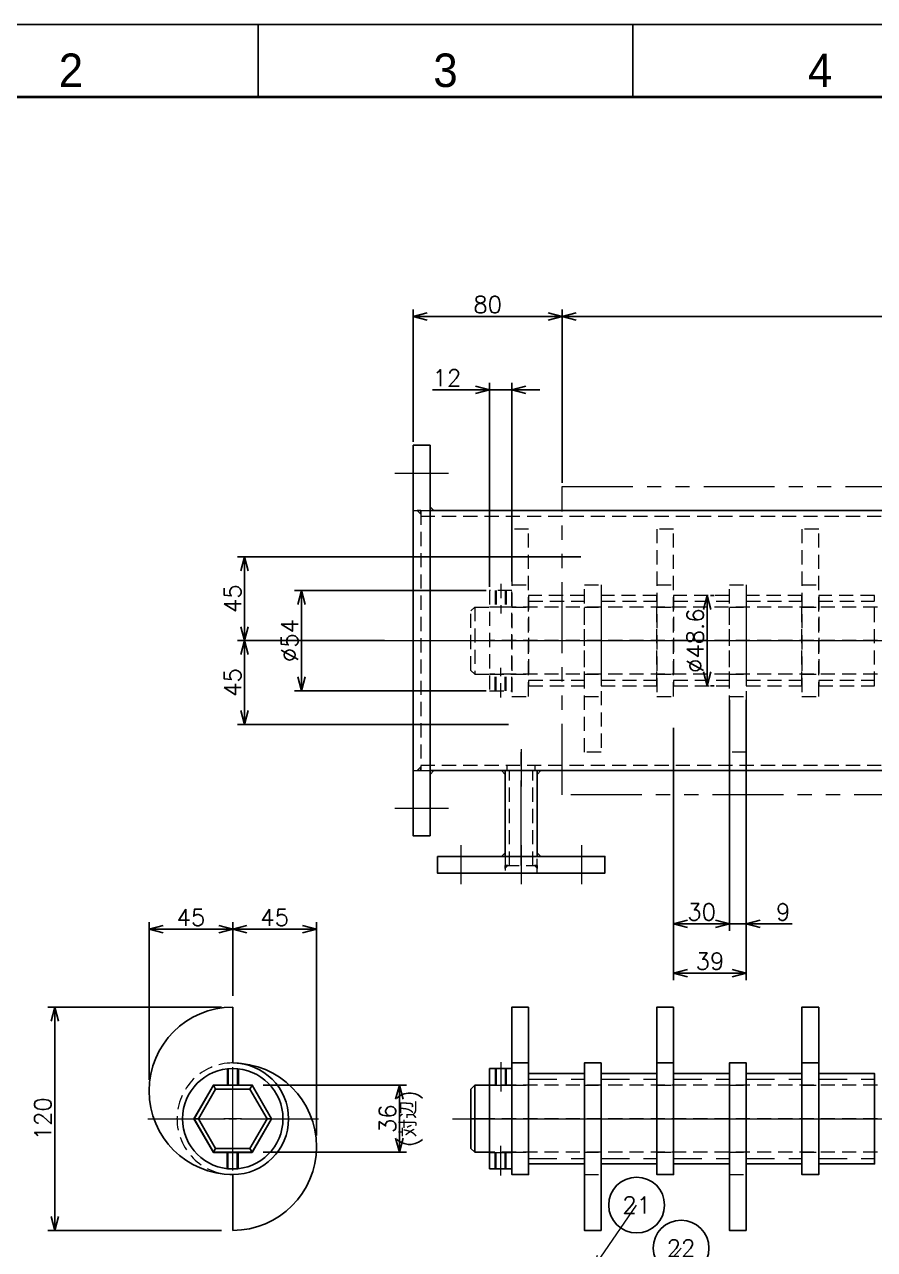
# Model space of a CAD drawing. Header units: millimetres. Extents: x 0 to 38884, y -3675 to 8056.
# Drawn here: x 33827 to 34284, y 1050 to 1709 of the extents above; entities that cross this region are included whole.
import ezdxf
from ezdxf import colors
from ezdxf.entities.mleader import LeaderData, LeaderLine
from ezdxf.enums import TextEntityAlignment as Align
from ezdxf.math import Vec2, Vec3

# ---------------------------------------------------------------- set-up
doc = ezdxf.new("R2010")
doc.units = ezdxf.units.MM
doc.header["$LTSCALE"] = 2.4
doc.header["$PDMODE"] = 99
doc.header["$PDSIZE"] = 1
for name, pattern in [('CENTER2', [28.575, 19.05, -3.175, 3.175, -3.175]), ('HIDDEN', [9.525, 6.35, -3.175]), ('HIDDEN2', [4.7625, 3.175, -1.5875]), ('PHANTOM2', [31.75, 15.875, -3.175, 3.175, -3.175, 3.175, -3.175])]:
    doc.linetypes.add(name, pattern=pattern)
for name, color, linetype, lineweight in [('01_NORMAL', 7, 'Continuous', 25), ('03_かくれ線', 6, 'HIDDEN2', 13), ('04_HIDDEN', 2, 'HIDDEN', 13), ('04_中心線', 1, 'CENTER2', 9), ('05_CENTER', 4, 'CENTER2', 13), ('06_PHANTOM', 2, 'PHANTOM2', 13), ('08_DIM', 3, 'Continuous', 13), ('99_図枠', 7, 'Continuous', 40)]:
    doc.layers.add(name, color=color, linetype=linetype, lineweight=lineweight)
doc.layers.add('10_DRAFT', color=8, linetype='Continuous', lineweight=0, plot=False)
doc.styles.add('KSS_TXT', font='txt.shx', dxfattribs={"bigfont": 'extfont2.shx'})
doc.styles.get("Standard").update_dxf_attribs({"font": 'txt.shx', "bigfont": 'extfont2.shx'})
doc.styles.add('表題用', font='MS PGothic.ttf')
doc.dimstyles.new('KSS_DIM', dxfattribs={"dimscale": 2, "dimtxt": 3, "dimasz": 2.5, "dimexe": 1.25, "dimexo": 0.625, "dimtad": 1, "dimdsep": 46, "dimtxsty": 'KSS_TXT', "dimblk": 'OPEN30', "dimcen": 0, "dimazin": 2, "dimtfac": 0.75, "dimtmove": 0, "dimatfit": 3, "dimldrblk": 'OPEN30', "dimfxl": 1.25, "dimtolj": 1, "dimarcsym": 0})

# ---------------------------------------------------------------- blocks, each defined once
blk = doc.blocks.new('AM_BALLOON1')
at = {"transparency": 16777216}
blk.add_circle((0, 0), 5, dxfattribs=at)
blk.add_attdef('B_NUMBER', text='', height=3, dxfattribs=at).set_placement((0, 0), align=Align.MIDDLE_CENTER)
blk = doc.blocks.new('_OPEN')
at = {"color": 0, "linetype": 'ByBlock'}
for p, q in [((-1, 0.17), (0, 0)), ((0, 0), (-1, -0.17)), ((0, 0), (-1, 0))]:
    blk.add_line(p, q, dxfattribs=at)
blk = doc.blocks.new('_Open30')
at = {"color": 0, "linetype": 'ByBlock', "lineweight": -2}
for p, q in [((-1, 0.268), (0, 0)), ((0, 0), (-1, -0.268)), ((0, 0), (-1, 0))]:
    blk.add_line(p, q, dxfattribs=at)
blk = doc.blocks.new('*D1379')
at = {"layer": '08_DIM', "color": 0, "lineweight": -2, "transparency": 16777216}
for p, q in [((34116.3, 1462.48), (34116.3, 1555.73)), ((34616.3, 1462.48), (34616.3, 1555.73)), ((34123.8, 1551.98), (34608.8, 1551.98))]:
    blk.add_line(p, q, dxfattribs=at)
at = {"layer": 'Defpoints', "color": 0, "transparency": 16777216}
for p in [(34616.3, 1551.98), (34116.3, 1460.61), (34616.3, 1460.61)]:
    blk.add_point(p, dxfattribs=at)
at = {"layer": '08_DIM', "color": 0, "lineweight": -2, "transparency": 16777216, "xscale": 7.5, "yscale": 7.5, "zscale": 7.5, "rotation": 180}
blk.add_blockref('_Open30', (34116.3, 1551.98), dxfattribs=at)
at = {"layer": '08_DIM', "color": 0, "lineweight": -2, "transparency": 16777216, "xscale": 7.5, "yscale": 7.5, "zscale": 7.5}
blk.add_blockref('_Open30', (34616.3, 1551.98), dxfattribs=at)
at = {"layer": '08_DIM', "color": 0, "transparency": 16777216, "char_height": 9, "attachment_point": 5, "style": 'KSS_TXT'}
for s, insert in [('\\A1;500', (34366.3, 1558.36)), ('\\A1;(シリコンラバーヒーター)', (34366.3, 1545.61))]:
    blk.add_mtext(s, dxfattribs=dict(at, insert=insert))
blk = doc.blocks.new('*D1380')
at = {"layer": '08_DIM', "color": 0, "lineweight": -2, "transparency": 16777216}
for p, q in [((34036.3, 1484.58), (34036.3, 1555.73)), ((34116.3, 1462.48), (34116.3, 1555.73)), ((34108.8, 1551.98), (34043.8, 1551.98))]:
    blk.add_line(p, q, dxfattribs=at)
at = {"layer": 'Defpoints', "color": 0, "transparency": 16777216}
for p in [(34036.3, 1551.98), (34036.3, 1482.71), (34116.3, 1460.61)]:
    blk.add_point(p, dxfattribs=at)
at = {"layer": '08_DIM', "color": 0, "lineweight": -2, "transparency": 16777216, "xscale": 7.5, "yscale": 7.5, "zscale": 7.5, "rotation": 180}
blk.add_blockref('_Open30', (34036.3, 1551.98), dxfattribs=at)
at = {"layer": '08_DIM', "color": 0, "lineweight": -2, "transparency": 16777216, "xscale": 7.5, "yscale": 7.5, "zscale": 7.5}
blk.add_blockref('_Open30', (34116.3, 1551.98), dxfattribs=at)
at = {"layer": '08_DIM', "color": 0, "transparency": 16777216, "insert": (34076.3, 1558.36), "char_height": 9, "attachment_point": 5, "style": 'KSS_TXT'}
blk.add_mtext('\\A1;80', dxfattribs=at)
blk = doc.blocks.new('A$C5E326CA8_1')
at = {"layer": '08_DIM'}
blk.add_hatch(color=1, dxfattribs=at).paths.add_polyline_path([(3.7, 171), (-48.1, 170.3), (-40.8, 144.5)])
at = {"layer": '08_DIM', "color": 1}
for p, q in [((-48.1, 170.3), (3.7, 171)), ((-48.1, 170.3), (-40.8, 144.5)), ((-40.8, 144.5), (3.7, 171))]:
    blk.add_line(p, q, dxfattribs=at)
blk.add_arc((0, 0), 163.6, 105.7568, 158.4669, dxfattribs=at)
blk = doc.blocks.new('*D1388')
at = {"layer": '08_DIM', "color": 0, "lineweight": -2, "transparency": 16777216}
for p, q in [((34206.3, 1345.83), (34206.3, 1221.72)), ((34215.3, 1345.83), (34215.3, 1221.72)), ((34198.8, 1225.47), (34191.3, 1225.47)), ((34206.3, 1225.47), (34215.3, 1225.47)), ((34222.8, 1225.47), (34240.05, 1225.47))]:
    blk.add_line(p, q, dxfattribs=at)
at = {"layer": 'Defpoints', "color": 0, "transparency": 16777216}
for p in [(34206.3, 1347.71), (34215.3, 1347.71), (34215.3, 1225.47)]:
    blk.add_point(p, dxfattribs=at)
at = {"layer": '08_DIM', "color": 0, "lineweight": -2, "transparency": 16777216, "xscale": 7.5, "yscale": 7.5, "zscale": 7.5}
blk.add_blockref('_Open30', (34206.3, 1225.47), dxfattribs=at)
at = {"layer": '08_DIM', "color": 0, "lineweight": -2, "transparency": 16777216, "xscale": 7.5, "yscale": 7.5, "zscale": 7.5, "rotation": 180}
blk.add_blockref('_Open30', (34215.3, 1225.47), dxfattribs=at)
at = {"layer": '08_DIM', "color": 0, "transparency": 16777216, "insert": (34235.17, 1231.84), "char_height": 9, "attachment_point": 5, "style": 'KSS_TXT'}
blk.add_mtext('\\A1;9', dxfattribs=at)
blk = doc.blocks.new('*D1389')
at = {"layer": '08_DIM', "color": 0, "lineweight": -2, "transparency": 16777216}
for p, q in [((34126.42, 1422.71), (33941.8, 1422.71)), ((33945.55, 1385.21), (33945.55, 1415.21)), ((34020.83, 1377.71), (33941.8, 1377.71))]:
    blk.add_line(p, q, dxfattribs=at)
at = {"layer": 'Defpoints', "color": 0, "transparency": 16777216}
for p in [(33945.55, 1422.71), (34128.3, 1422.71), (34022.7, 1377.71)]:
    blk.add_point(p, dxfattribs=at)
at = {"layer": '08_DIM', "color": 0, "lineweight": -2, "transparency": 16777216, "xscale": 7.5, "yscale": 7.5, "zscale": 7.5}
for p, rotation in [((33945.55, 1422.71), 90), ((33945.55, 1377.71), 270)]:
    blk.add_blockref('_Open30', p, dxfattribs=dict(at, rotation=rotation))
at = {"layer": '08_DIM', "color": 0, "transparency": 16777216, "insert": (33939.18, 1400.21), "char_height": 9, "attachment_point": 5, "rotation": 90, "style": 'KSS_TXT'}
blk.add_mtext('\\A1;45', dxfattribs=at)
blk = doc.blocks.new('*D1390')
at = {"layer": '08_DIM', "color": 0, "lineweight": -2, "transparency": 16777216}
for p, q in [((33939.24, 1186.67), (33939.24, 1226.3)), ((33984.24, 1111.67), (33984.24, 1226.3)), ((33976.74, 1222.55), (33946.74, 1222.55))]:
    blk.add_line(p, q, dxfattribs=at)
at = {"layer": 'Defpoints', "color": 0, "transparency": 16777216}
for p in [(33939.24, 1222.55), (33939.24, 1180.67), (33984.24, 1105.67)]:
    blk.add_point(p, dxfattribs=at)
at = {"layer": '08_DIM', "color": 0, "lineweight": -2, "transparency": 16777216, "xscale": 7.5, "yscale": 7.5, "zscale": 7.5, "rotation": 180}
blk.add_blockref('_Open30', (33939.24, 1222.55), dxfattribs=at)
at = {"layer": '08_DIM', "color": 0, "lineweight": -2, "transparency": 16777216, "xscale": 7.5, "yscale": 7.5, "zscale": 7.5}
blk.add_blockref('_Open30', (33984.24, 1222.55), dxfattribs=at)
at = {"layer": '08_DIM', "color": 0, "transparency": 16777216, "insert": (33961.74, 1228.93), "char_height": 9, "attachment_point": 5, "style": 'KSS_TXT'}
blk.add_mtext('\\A1;45', dxfattribs=at)
blk = doc.blocks.new('*D1391')
at = {"layer": '08_DIM', "color": 0, "lineweight": -2, "transparency": 16777216}
for p, q in [((34196.17, 1402.01), (34198.04, 1402.01)), ((34194.29, 1394.51), (34194.29, 1360.91)), ((34196.17, 1353.41), (34198.04, 1353.41))]:
    blk.add_line(p, q, dxfattribs=at)
at = {"layer": 'Defpoints', "color": 0, "transparency": 16777216}
for p in [(34194.29, 1402.01), (34194.29, 1353.41), (34194.29, 1353.41)]:
    blk.add_point(p, dxfattribs=at)
at = {"layer": '08_DIM', "color": 0, "lineweight": -2, "transparency": 16777216, "xscale": 7.5, "yscale": 7.5, "zscale": 7.5}
for p, rotation in [((34194.29, 1402.01), 90), ((34194.29, 1353.41), 270)]:
    blk.add_blockref('_Open30', p, dxfattribs=dict(at, rotation=rotation))
at = {"layer": '08_DIM', "color": 0, "transparency": 16777216, "insert": (34187.92, 1377.71), "char_height": 9, "attachment_point": 5, "rotation": 90, "style": 'KSS_TXT'}
blk.add_mtext('\\A1;%%C48.6', dxfattribs=at)
blk = doc.blocks.new('*D1392')
at = {"layer": '08_DIM', "color": 0, "lineweight": -2, "transparency": 16777216}
for p, q in [((34020.83, 1377.71), (33941.8, 1377.71)), ((33945.55, 1370.21), (33945.55, 1340.21)), ((34087.42, 1332.71), (33941.8, 1332.71))]:
    blk.add_line(p, q, dxfattribs=at)
at = {"layer": 'Defpoints', "color": 0, "transparency": 16777216}
for p in [(34022.7, 1377.71), (33945.55, 1332.71), (34089.3, 1332.71)]:
    blk.add_point(p, dxfattribs=at)
at = {"layer": '08_DIM', "color": 0, "lineweight": -2, "transparency": 16777216, "xscale": 7.5, "yscale": 7.5, "zscale": 7.5}
for p, rotation in [((33945.55, 1377.71), 90), ((33945.55, 1332.71), 270)]:
    blk.add_blockref('_Open30', p, dxfattribs=dict(at, rotation=rotation))
at = {"layer": '08_DIM', "color": 0, "transparency": 16777216, "insert": (33939.18, 1355.21), "char_height": 9, "attachment_point": 5, "rotation": 90, "style": 'KSS_TXT'}
blk.add_mtext('\\A1;45', dxfattribs=at)
blk = doc.blocks.new('*D1393')
at = {"layer": '08_DIM', "color": 0, "lineweight": -2, "transparency": 16777216}
for p, q in [((34075.42, 1404.71), (33972.44, 1404.71)), ((33976.19, 1358.21), (33976.19, 1397.21)), ((34075.42, 1350.71), (33972.44, 1350.71))]:
    blk.add_line(p, q, dxfattribs=at)
at = {"layer": 'Defpoints', "color": 0, "transparency": 16777216}
for p in [(33976.19, 1404.71), (34077.3, 1404.71), (34077.3, 1350.71)]:
    blk.add_point(p, dxfattribs=at)
at = {"layer": '08_DIM', "color": 0, "lineweight": -2, "transparency": 16777216, "xscale": 7.5, "yscale": 7.5, "zscale": 7.5}
for p, rotation in [((33976.19, 1404.71), 90), ((33976.19, 1350.71), 270)]:
    blk.add_blockref('_Open30', p, dxfattribs=dict(at, rotation=rotation))
at = {"layer": '08_DIM', "color": 0, "transparency": 16777216, "insert": (33969.81, 1377.71), "char_height": 9, "attachment_point": 5, "rotation": 90, "style": 'KSS_TXT'}
blk.add_mtext('\\A1;%%C54', dxfattribs=at)
blk = doc.blocks.new('*D1394')
at = {"layer": '08_DIM', "color": 0, "lineweight": -2, "transparency": 16777216}
for p, q in [((34215.3, 1345.83), (34215.3, 1195.24)), ((34176.3, 1330.83), (34176.3, 1195.24)), ((34183.8, 1198.99), (34207.8, 1198.99))]:
    blk.add_line(p, q, dxfattribs=at)
at = {"layer": 'Defpoints', "color": 0, "transparency": 16777216}
for p in [(34215.3, 1347.71), (34176.3, 1332.71), (34215.3, 1198.99)]:
    blk.add_point(p, dxfattribs=at)
at = {"layer": '08_DIM', "color": 0, "lineweight": -2, "transparency": 16777216, "xscale": 7.5, "yscale": 7.5, "zscale": 7.5, "rotation": 180}
blk.add_blockref('_Open30', (34176.3, 1198.99), dxfattribs=at)
at = {"layer": '08_DIM', "color": 0, "lineweight": -2, "transparency": 16777216, "xscale": 7.5, "yscale": 7.5, "zscale": 7.5}
blk.add_blockref('_Open30', (34215.3, 1198.99), dxfattribs=at)
at = {"layer": '08_DIM', "color": 0, "transparency": 16777216, "insert": (34195.8, 1205.36), "char_height": 9, "attachment_point": 5, "style": 'KSS_TXT'}
blk.add_mtext('\\A1;39', dxfattribs=at)
blk = doc.blocks.new('*D1381')
at = {"layer": '08_DIM', "color": 0, "lineweight": -2, "transparency": 16777216}
for p, q in [((34206.3, 1345.83), (34206.3, 1221.72)), ((34176.3, 1330.83), (34176.3, 1221.72)), ((34183.8, 1225.47), (34198.8, 1225.47))]:
    blk.add_line(p, q, dxfattribs=at)
at = {"layer": 'Defpoints', "color": 0, "transparency": 16777216}
for p in [(34206.3, 1347.71), (34176.3, 1332.71), (34206.3, 1225.47)]:
    blk.add_point(p, dxfattribs=at)
at = {"layer": '08_DIM', "color": 0, "lineweight": -2, "transparency": 16777216, "xscale": 7.5, "yscale": 7.5, "zscale": 7.5, "rotation": 180}
blk.add_blockref('_Open30', (34176.3, 1225.47), dxfattribs=at)
at = {"layer": '08_DIM', "color": 0, "lineweight": -2, "transparency": 16777216, "xscale": 7.5, "yscale": 7.5, "zscale": 7.5}
blk.add_blockref('_Open30', (34206.3, 1225.47), dxfattribs=at)
at = {"layer": '08_DIM', "color": 0, "transparency": 16777216, "insert": (34191.3, 1231.84), "char_height": 9, "attachment_point": 5, "style": 'KSS_TXT'}
blk.add_mtext('\\A1;30', dxfattribs=at)
blk = doc.blocks.new('*D1382')
at = {"layer": '08_DIM', "color": 0, "lineweight": -2, "transparency": 16777216}
for p, q in [((34077.3, 1406.58), (34077.3, 1516.3)), ((34089.3, 1409.58), (34089.3, 1516.3)), ((34069.8, 1512.55), (34046.55, 1512.55)), ((34089.3, 1512.55), (34077.3, 1512.55)), ((34096.8, 1512.55), (34104.3, 1512.55))]:
    blk.add_line(p, q, dxfattribs=at)
at = {"layer": 'Defpoints', "color": 0, "transparency": 16777216}
for p in [(34077.3, 1512.55), (34077.3, 1404.71), (34089.3, 1407.71)]:
    blk.add_point(p, dxfattribs=at)
at = {"layer": '08_DIM', "color": 0, "lineweight": -2, "transparency": 16777216, "xscale": 7.5, "yscale": 7.5, "zscale": 7.5}
blk.add_blockref('_Open30', (34077.3, 1512.55), dxfattribs=at)
at = {"layer": '08_DIM', "color": 0, "lineweight": -2, "transparency": 16777216, "xscale": 7.5, "yscale": 7.5, "zscale": 7.5, "rotation": 180}
blk.add_blockref('_Open30', (34089.3, 1512.55), dxfattribs=at)
at = {"layer": '08_DIM', "color": 0, "transparency": 16777216, "insert": (34054.42, 1518.92), "char_height": 9, "attachment_point": 5, "style": 'KSS_TXT'}
blk.add_mtext('\\A1;12', dxfattribs=at)
blk = doc.blocks.new('*D1383')
at = {"layer": '08_DIM', "color": 0, "lineweight": -2, "transparency": 16777216}
for p, q in [((33894.24, 1141.67), (33894.24, 1226.3)), ((33939.24, 1186.67), (33939.24, 1226.3)), ((33901.74, 1222.55), (33931.74, 1222.55))]:
    blk.add_line(p, q, dxfattribs=at)
at = {"layer": 'Defpoints', "color": 0, "transparency": 16777216}
for p in [(33939.24, 1222.55), (33939.24, 1180.67), (33894.24, 1135.67)]:
    blk.add_point(p, dxfattribs=at)
at = {"layer": '08_DIM', "color": 0, "lineweight": -2, "transparency": 16777216, "xscale": 7.5, "yscale": 7.5, "zscale": 7.5, "rotation": 180}
blk.add_blockref('_Open30', (33894.24, 1222.55), dxfattribs=at)
at = {"layer": '08_DIM', "color": 0, "lineweight": -2, "transparency": 16777216, "xscale": 7.5, "yscale": 7.5, "zscale": 7.5}
blk.add_blockref('_Open30', (33939.24, 1222.55), dxfattribs=at)
at = {"layer": '08_DIM', "color": 0, "transparency": 16777216, "insert": (33916.74, 1228.93), "char_height": 9, "attachment_point": 5, "style": 'KSS_TXT'}
blk.add_mtext('\\A1;45', dxfattribs=at)
blk = doc.blocks.new('*D1384')
at = {"layer": '08_DIM', "color": 0, "lineweight": -2, "transparency": 16777216}
for p, q in [((33955.63, 1138.67), (34032.57, 1138.67)), ((34028.82, 1110.17), (34028.82, 1131.17)), ((33955.63, 1102.67), (34032.57, 1102.67))]:
    blk.add_line(p, q, dxfattribs=at)
at = {"layer": 'Defpoints', "color": 0, "transparency": 16777216}
for p in [(33949.63, 1138.67), (34028.82, 1138.67), (33949.63, 1102.67)]:
    blk.add_point(p, dxfattribs=at)
at = {"layer": '08_DIM', "color": 0, "lineweight": -2, "transparency": 16777216, "xscale": 7.5, "yscale": 7.5, "zscale": 7.5}
for p, rotation in [((34028.82, 1138.67), 90), ((34028.82, 1102.67), 270)]:
    blk.add_blockref('_Open30', p, dxfattribs=dict(at, rotation=rotation))
at = {"layer": '08_DIM', "color": 0, "transparency": 16777216, "char_height": 9, "attachment_point": 5, "rotation": 90, "style": 'KSS_TXT'}
for s, insert in [('\\A1;(対辺)', (34035.2, 1120.67)), ('\\A1;36', (34022.45, 1120.67))]:
    blk.add_mtext(s, dxfattribs=dict(at, insert=insert))
blk = doc.blocks.new('*D1404')
at = {"layer": '08_DIM', "color": 0, "lineweight": -2, "transparency": 16777216}
for p, q in [((33933.24, 1180.67), (33839.75, 1180.67)), ((33843.5, 1068.17), (33843.5, 1173.17)), ((33933.24, 1060.67), (33839.75, 1060.67))]:
    blk.add_line(p, q, dxfattribs=at)
at = {"layer": 'Defpoints', "color": 0, "transparency": 16777216}
for p in [(33843.5, 1180.67), (33939.24, 1180.67), (33939.24, 1060.67)]:
    blk.add_point(p, dxfattribs=at)
at = {"layer": '08_DIM', "color": 0, "lineweight": -2, "transparency": 16777216, "xscale": 7.5, "yscale": 7.5, "zscale": 7.5}
for p, rotation in [((33843.5, 1180.67), 90), ((33843.5, 1060.67), 270)]:
    blk.add_blockref('_Open30', p, dxfattribs=dict(at, rotation=rotation))
at = {"layer": '08_DIM', "color": 0, "transparency": 16777216, "insert": (33837.13, 1120.67), "char_height": 9, "attachment_point": 5, "rotation": 90, "style": 'KSS_TXT'}
blk.add_mtext('\\A1;120', dxfattribs=at)
blk = doc.blocks.new('*U1409')
at = {"layer": '04_中心線', "color": 0, "linetype": 'CENTER2', "transparency": 16777216}
for p, q in [((0, 4.16), (0, 27.79)), ((-45.7, 0), (-4.16, 0)), ((4.16, 0), (46.01, 0)), ((0, -27.79), (0, -4.16))]:
    blk.add_line(p, q, dxfattribs=at)
at = {"layer": '04_中心線', "color": 0, "linetype": 'Continuous', "transparency": 16777216}
for p, q in [((-2.08, 0), (2.08, 0)), ((0, -2.08), (0, 2.08))]:
    blk.add_line(p, q, dxfattribs=at)

msp = doc.modelspace()

# ---------------------------------------------------------------- linework, layer by layer
at = {"color": 0}
for p, q in [((34045.3002, 1447.6096), (35317.3002, 1447.6096)), ((34045.3002, 1307.8096), (35317.3002, 1307.8096)), ((34085.6502, 1261.7096), (34085.6502, 1307.8096)), ((34102.9502, 1261.7096), (34102.9502, 1307.8096)), ((33939.2347, 1150.6676), (33939.2347, 1180.6676)), ((34089.298, 1150.6676), (34098.298, 1150.6676)), ((34167.298, 1150.6676), (34176.298, 1150.6676)), ((34245.298, 1150.6676), (34254.298, 1150.6676)), ((33939.2347, 1090.6676), (33939.2347, 1060.6676))]:
    msp.add_line(p, q, dxfattribs=at)
for p, q in [((33929.9971, 1136.6676), (33928.8389, 1138.6676)), ((33948.4723, 1136.6676), (33949.6305, 1138.6676)), ((34067.3002, 1136.6676), (34069.3002, 1138.6676)), ((34067.3002, 1104.6676), (34067.3002, 1136.6676)), ((34069.3002, 1138.6676), (34069.3002, 1102.6676)), ((34069.3002, 1138.6676), (34077.298, 1138.6676)), ((33920.7595, 1120.6676), (33918.4468, 1120.6676)), ((33957.7099, 1120.6676), (33960.0226, 1120.6676)), ((34067.3002, 1120.6676), (34077.298, 1120.6676)), ((33929.9971, 1104.6676), (33928.8389, 1102.6676)), ((33948.4723, 1104.6676), (33949.6305, 1102.6676)), ((34069.3002, 1102.6676), (34067.3002, 1104.6676)), ((34069.3002, 1102.6676), (34077.298, 1102.6676))]:
    msp.add_line(p, q)
for points in [[(34045.3002, 1272.7096), (34036.3002, 1272.7096), (34036.3002, 1482.7096), (34045.3002, 1482.7096)], [(34049.3002, 1261.7096), (34139.3002, 1261.7096), (34139.3002, 1252.7096), (34049.3002, 1252.7096)], [(34098.298, 1180.6676), (34089.298, 1180.6676), (34089.298, 1090.6676), (34098.298, 1090.6676)], [(34176.298, 1180.6676), (34167.298, 1180.6676), (34167.298, 1090.6676), (34176.298, 1090.6676)], [(34254.298, 1180.6676), (34245.298, 1180.6676), (34245.298, 1090.6676), (34254.298, 1090.6676)], [(34077.298, 1093.6676), (34089.298, 1093.6676), (34089.298, 1147.6676), (34077.298, 1147.6676)], [(34137.298, 1060.6676), (34128.298, 1060.6676), (34128.298, 1150.6676), (34137.298, 1150.6676)], [(34215.298, 1060.6676), (34206.298, 1060.6676), (34206.298, 1150.6676), (34215.298, 1150.6676)], [(34098.298, 1096.3676), (34128.298, 1096.3676), (34128.298, 1144.9676), (34098.298, 1144.9676)], [(34137.298, 1096.3676), (34167.298, 1096.3676), (34167.298, 1144.9676), (34137.298, 1144.9676)], [(34176.298, 1096.3676), (34206.298, 1096.3676), (34206.298, 1144.9676), (34176.298, 1144.9676)], [(34215.298, 1096.3676), (34245.298, 1096.3676), (34245.298, 1144.9676), (34215.298, 1144.9676)], [(34254.298, 1096.3676), (34284.298, 1096.3676), (34284.298, 1144.9676), (34254.298, 1144.9676)], [(33949.6848, 1102.5676), (33928.7847, 1102.5676), (33918.3346, 1120.6676), (33928.7847, 1138.7676), (33949.6848, 1138.7676), (33960.1348, 1120.6676)]]:
    msp.add_lwpolyline(points, close=True, dxfattribs=at)
at = {"color": 3}
for points in [[(34047.3002, 1447.6096), (34045.3002, 1447.6096), (34045.3002, 1449.6096), (34047.3002, 1447.6096)], [(34040.3002, 1445.6096), (34040.3002, 1447.6096), (34038.3002, 1447.6096), (34040.3002, 1445.6096)], [(34040.3002, 1309.8096), (34040.3002, 1307.8096), (34038.3002, 1307.8096), (34040.3002, 1309.8096)], [(34047.3002, 1307.8096), (34045.3002, 1307.8096), (34045.3002, 1305.8096), (34047.3002, 1307.8096)], [(34085.6502, 1305.8096), (34085.6502, 1307.8096), (34083.6502, 1307.8096), (34085.6502, 1305.8096)], [(34102.9502, 1305.8096), (34102.9502, 1307.8096), (34104.9502, 1307.8096), (34102.9502, 1305.8096)], [(34085.6502, 1263.7096), (34085.6502, 1261.7096), (34083.6502, 1261.7096), (34085.6502, 1263.7096)], [(34102.9502, 1263.7096), (34102.9502, 1261.7096), (34104.9502, 1261.7096), (34102.9502, 1263.7096)]]:
    msp.add_lwpolyline(points, dxfattribs=at)
for points in [[(34085.6502, 1256.8096), (34087.1502, 1256.8096), (34087.1502, 1256.8096), (34085.6502, 1255.3096)], [(34102.9502, 1256.8096), (34101.4502, 1256.8096), (34101.4502, 1256.8096), (34102.9502, 1255.3096)]]:
    msp.add_lwpolyline(points, close=True, dxfattribs=at)
at = {"color": 0}
for points in [[(33928.8424, 1138.6676), (33949.627, 1138.6676), (33960.0193, 1120.6676), (33949.627, 1102.6676), (33928.8424, 1102.6676), (33918.4501, 1120.6676), (33928.8424, 1138.6676)], [(33928.8424, 1102.6676), (33918.4501, 1120.6676), (33928.8424, 1138.6676), (33949.627, 1138.6676), (33960.0193, 1120.6676), (33949.627, 1102.6676), (33928.8424, 1102.6676)], [(33928.8459, 1138.6676), (33918.4536, 1120.6676), (33928.8459, 1102.6676), (33949.6305, 1102.6676), (33960.0228, 1120.6676), (33949.6305, 1138.6676), (33928.8459, 1138.6676)]]:
    msp.add_lwpolyline(points, dxfattribs=at)
msp.add_lwpolyline([(33920.7664, 1120.6676), (33930.004, 1136.6676), (33948.4723, 1136.6676), (33957.7099, 1120.6676), (33948.4723, 1104.6676), (33930.004, 1104.6676), (33920.7664, 1120.6676)])
msp.add_circle((33939.2347, 1120.6676), 27, dxfattribs=at)
for centre, radius, start, end in [((33939.2347, 1135.6676), 45, 90, 270), ((33939.2347, 1120.6676), 30, 270, 90), ((33939.2347, 1105.6676), 45, 270, 90)]:
    msp.add_arc(centre, radius, start, end, dxfattribs=at)
at = {"layer": '03_かくれ線'}
for p, q in [((34036.3002, 1447.6096), (34045.3002, 1447.6096)), ((34040.3002, 1447.6096), (34040.3002, 1307.8096)), ((34040.3002, 1447.6096), (34045.3002, 1447.6096)), ((34040.3002, 1444.6096), (35326.3002, 1444.6096)), ((34080.298, 1404.7096), (34080.298, 1395.8096)), ((34080.898, 1404.7096), (34080.898, 1395.8096)), ((34083.298, 1408.2096), (34083.298, 1392.3096)), ((34085.698, 1404.7096), (34085.698, 1395.8096)), ((34086.298, 1404.7096), (34086.298, 1395.8096)), ((34089.298, 1407.7096), (34098.298, 1407.7096)), ((34167.298, 1407.7096), (34176.298, 1407.7096)), ((34245.298, 1407.7096), (34254.298, 1407.7096)), ((34098.298, 1399.0096), (34128.298, 1399.0096)), ((34137.298, 1399.0096), (34167.298, 1399.0096)), ((34176.298, 1399.0096), (34206.298, 1399.0096)), ((34215.298, 1399.0096), (34245.298, 1399.0096)), ((34254.298, 1399.0096), (34284.298, 1399.0096)), ((34067.3002, 1393.7096), (34069.3002, 1395.7096)), ((34067.3002, 1361.7096), (34067.3002, 1393.7096)), ((34069.3002, 1395.7096), (34069.3002, 1359.7096)), ((34069.3002, 1395.7096), (34077.298, 1395.7096)), ((34077.298, 1395.8096), (34089.298, 1395.8096)), ((35280.298, 1395.7096), (34077.298, 1395.7096)), ((34089.298, 1395.7096), (34098.298, 1395.7096)), ((34128.298, 1395.7096), (34137.298, 1395.7096)), ((34167.298, 1395.7096), (34176.298, 1395.7096)), ((34206.298, 1395.7096), (34215.298, 1395.7096)), ((34245.298, 1395.7096), (34254.298, 1395.7096)), ((34067.3002, 1377.7096), (34077.298, 1377.7096)), ((34073.5908, 1377.7096), (34092.9183, 1377.7096)), ((35280.298, 1377.7096), (34077.298, 1377.7096)), ((34084.6782, 1377.7096), (34102.8438, 1377.7096)), ((34093.8151, 1377.7096), (34132.817, 1377.7096)), ((34123.6782, 1377.7096), (34141.8438, 1377.7096)), ((34132.8151, 1377.7096), (34171.817, 1377.7096)), ((34162.6782, 1377.7096), (34180.8438, 1377.7096)), ((34171.8151, 1377.7096), (34210.817, 1377.7096)), ((34201.6782, 1377.7096), (34219.8438, 1377.7096)), ((34210.8151, 1377.7096), (34249.817, 1377.7096)), ((34240.6782, 1377.7096), (34258.8438, 1377.7096)), ((34249.8151, 1377.7096), (34288.817, 1377.7096)), ((34279.6782, 1377.7096), (34297.8438, 1377.7096)), ((34069.3002, 1359.7096), (34067.3002, 1361.7096)), ((34069.3002, 1359.7096), (34077.298, 1359.7096)), ((35280.298, 1359.7096), (34077.298, 1359.7096)), ((34077.298, 1359.6096), (34089.298, 1359.6096)), ((34080.298, 1350.7096), (34080.298, 1359.6096)), ((34080.898, 1350.7096), (34080.898, 1359.6096)), ((34083.298, 1347.2096), (34083.298, 1363.1096)), ((34085.698, 1350.7096), (34085.698, 1359.6096)), ((34086.298, 1350.7096), (34086.298, 1359.6096)), ((34089.298, 1359.7096), (34098.298, 1359.7096)), ((34128.298, 1359.7096), (34137.298, 1359.7096)), ((34167.298, 1359.7096), (34176.298, 1359.7096)), ((34206.298, 1359.7096), (34215.298, 1359.7096)), ((34245.298, 1359.7096), (34254.298, 1359.7096)), ((34098.298, 1356.4096), (34128.298, 1356.4096)), ((34137.298, 1356.4096), (34167.298, 1356.4096)), ((34176.298, 1356.4096), (34206.298, 1356.4096)), ((34215.298, 1356.4096), (34245.298, 1356.4096)), ((34254.298, 1356.4096), (34284.298, 1356.4096)), ((34128.298, 1347.7096), (34137.298, 1347.7096)), ((34206.298, 1347.7096), (34215.298, 1347.7096)), ((34040.3002, 1310.8096), (35326.3002, 1310.8096)), ((34086.8002, 1307.8096), (34086.8002, 1310.8096)), ((34101.8002, 1307.8096), (34101.8002, 1310.8096)), ((34036.3002, 1307.8096), (34045.3002, 1307.8096)), ((34040.3002, 1307.8096), (34045.3002, 1307.8096)), ((34087.9502, 1256.8096), (34087.9502, 1307.8096)), ((34100.6502, 1256.8096), (34100.6502, 1307.8096)), ((34085.6502, 1261.7096), (34085.6502, 1252.7096)), ((34102.9502, 1252.7096), (34102.9502, 1261.7096)), ((34085.6502, 1256.8096), (34102.9502, 1256.8096)), ((35280.298, 1138.6676), (34077.298, 1138.6676)), ((34089.298, 1138.6676), (34098.298, 1138.6676)), ((34128.298, 1138.6676), (34137.298, 1138.6676)), ((34167.298, 1138.6676), (34176.298, 1138.6676)), ((34206.298, 1138.6676), (34215.298, 1138.6676)), ((34245.298, 1138.6676), (34254.298, 1138.6676)), ((35280.298, 1120.6676), (34077.298, 1120.6676)), ((35280.298, 1102.6676), (34077.298, 1102.6676)), ((34089.298, 1102.6676), (34098.298, 1102.6676)), ((34128.298, 1102.6676), (34137.298, 1102.6676)), ((34167.298, 1102.6676), (34176.298, 1102.6676)), ((34206.298, 1102.6676), (34215.298, 1102.6676)), ((34245.298, 1102.6676), (34254.298, 1102.6676)), ((34128.298, 1090.6676), (34137.298, 1090.6676)), ((34206.298, 1090.6676), (34215.298, 1090.6676))]:
    msp.add_line(p, q, dxfattribs=at)
for points in [[(34098.298, 1437.7096), (34089.298, 1437.7096), (34089.298, 1347.7096), (34098.298, 1347.7096)], [(34176.298, 1437.7096), (34167.298, 1437.7096), (34167.298, 1347.7096), (34176.298, 1347.7096)], [(34254.298, 1437.7096), (34245.298, 1437.7096), (34245.298, 1347.7096), (34254.298, 1347.7096)], [(34077.298, 1350.7096), (34089.298, 1350.7096), (34089.298, 1404.7096), (34077.298, 1404.7096)], [(34137.298, 1317.7096), (34128.298, 1317.7096), (34128.298, 1407.7096), (34137.298, 1407.7096)], [(34215.298, 1317.7096), (34206.298, 1317.7096), (34206.298, 1407.7096), (34215.298, 1407.7096)], [(34098.298, 1353.4096), (34128.298, 1353.4096), (34128.298, 1402.0096), (34098.298, 1402.0096)], [(34137.298, 1353.4096), (34167.298, 1353.4096), (34167.298, 1402.0096), (34137.298, 1402.0096)], [(34176.298, 1353.4096), (34206.298, 1353.4096), (34206.298, 1402.0096), (34176.298, 1402.0096)], [(34215.298, 1353.4096), (34245.298, 1353.4096), (34245.298, 1402.0096), (34215.298, 1402.0096)], [(34254.298, 1353.4096), (34284.298, 1353.4096), (34284.298, 1402.0096), (34254.298, 1402.0096)]]:
    msp.add_lwpolyline(points, close=True, dxfattribs=at)
msp.add_lwpolyline([(33949.627, 1138.6676), (33960.0193, 1120.6676), (33949.627, 1102.6676), (33928.8424, 1102.6676), (33918.4501, 1120.6676), (33928.8424, 1138.6676), (33949.627, 1138.6676)], dxfattribs=at)
msp.add_arc((33939.2347, 1120.6676), 30, 90, 270, dxfattribs=at)
at = {"layer": '04_HIDDEN'}
for p, q in [((33936.2347, 1147.5004), (33936.2347, 1138.7676)), ((33936.8347, 1147.5607), (33936.8347, 1138.7676)), ((33941.6347, 1147.5607), (33941.6347, 1138.7676)), ((33942.2347, 1147.5004), (33942.2347, 1138.7676)), ((34080.298, 1147.6676), (34080.298, 1138.7676)), ((34080.898, 1147.6676), (34080.898, 1138.7676)), ((34085.698, 1147.6676), (34085.698, 1138.7676)), ((34086.298, 1147.6676), (34086.298, 1138.7676)), ((34098.298, 1141.9676), (34128.298, 1141.9676)), ((34137.298, 1141.9676), (34167.298, 1141.9676)), ((34176.298, 1141.9676), (34206.298, 1141.9676)), ((34215.298, 1141.9676), (34245.298, 1141.9676)), ((34254.298, 1141.9676), (34284.298, 1141.9676)), ((34077.298, 1138.7676), (34089.298, 1138.7676)), ((33936.2347, 1093.8347), (33936.2347, 1102.5676)), ((33936.8347, 1093.7744), (33936.8347, 1102.5676)), ((33941.6347, 1093.7744), (33941.6347, 1102.5676)), ((33942.2347, 1093.8347), (33942.2347, 1102.5676)), ((34077.298, 1102.5676), (34089.298, 1102.5676)), ((34080.298, 1093.6676), (34080.298, 1102.5676)), ((34080.898, 1093.6676), (34080.898, 1102.5676)), ((34085.698, 1093.6676), (34085.698, 1102.5676)), ((34086.298, 1093.6676), (34086.298, 1102.5676)), ((34098.298, 1099.3676), (34128.298, 1099.3676)), ((34137.298, 1099.3676), (34167.298, 1099.3676)), ((34176.298, 1099.3676), (34206.298, 1099.3676)), ((34215.298, 1099.3676), (34245.298, 1099.3676)), ((34254.298, 1099.3676), (34284.298, 1099.3676))]:
    msp.add_line(p, q, dxfattribs=at)
at = {"layer": '04_中心線'}
for p, q in [((34026.3002, 1467.7096), (34055.3002, 1467.7096)), ((34020.702, 1377.7096), (35346.3002, 1377.7096)), ((34026.3002, 1377.7096), (34055.3002, 1377.7096)), ((34057.3002, 1377.7096), (35650.3002, 1377.7096)), ((34094.3002, 1256.8096), (34094.3002, 1319.7835)), ((34094.3002, 1319.2835), (34094.3002, 1299.3357)), ((34026.3002, 1287.7096), (34055.3002, 1287.7096)), ((34061.8002, 1267.7096), (34061.8002, 1246.7096)), ((34094.3002, 1267.7096), (34094.3002, 1246.7096)), ((34126.8002, 1267.7096), (34126.8002, 1246.7096)), ((34057.3002, 1120.6676), (35650.3002, 1120.6676)), ((34084.6782, 1120.6676), (34102.8438, 1120.6676)), ((34123.6782, 1120.6676), (34141.8438, 1120.6676)), ((34162.6782, 1120.6676), (34180.8438, 1120.6676)), ((34201.6782, 1120.6676), (34219.8438, 1120.6676)), ((34240.6782, 1120.6676), (34258.8438, 1120.6676)), ((34279.6782, 1120.6676), (34297.8438, 1120.6676))]:
    msp.add_line(p, q, dxfattribs=at)
at = {"layer": '05_CENTER'}
for p, q in [((34083.298, 1151.1676), (34083.298, 1135.2676)), ((34073.5908, 1120.6676), (34092.9183, 1120.6676)), ((34093.8151, 1120.6676), (34132.817, 1120.6676)), ((34132.8151, 1120.6676), (34171.817, 1120.6676)), ((34171.8151, 1120.6676), (34210.817, 1120.6676)), ((34210.8151, 1120.6676), (34249.817, 1120.6676)), ((34249.8151, 1120.6676), (34288.817, 1120.6676)), ((34083.298, 1090.1676), (34083.298, 1106.0676))]:
    msp.add_line(p, q, dxfattribs=at)
at = {"layer": '06_PHANTOM', "color": 1}
msp.add_lwpolyline([(34116.3002, 1460.6096), (34616.3002, 1460.6096), (34616.3002, 1294.8096), (34116.3002, 1294.8096)], close=True, dxfattribs=at)
at = {"layer": '10_DRAFT'}
for p, q in [((33943.9878, 1120.6676), (33934.4816, 1120.6676)), ((33939.2347, 1115.9145), (33939.2347, 1125.4206))]:
    msp.add_line(p, q, dxfattribs=at)
at = {"layer": '99_図枠', "lineweight": 25}
for p, q in [((33952.921, 1669.9311), (33952.921, 1708.935)), ((34154.3312, 1669.9311), (34154.3312, 1708.935))]:
    msp.add_line(p, q, dxfattribs=at)
at = {"layer": '99_図枠'}
msp.add_lwpolyline([(33666.9923, 38.8295), (35928.019, 38.8295), (35928.019, 1669.9311), (33666.9923, 1669.9311)], close=True, dxfattribs=at)
at = {"layer": 'Defpoints'}
msp.add_lwpolyline([(33550.1006, 0), (35967.0229, 0), (35967.0229, 1708.935), (33550.1006, 1708.935)], close=True, dxfattribs=at)

# ---------------------------------------------------------------- block references
at = {"layer": '01_NORMAL', "xscale": -0.5759999999999997, "yscale": 0.5759999999999997, "zscale": 0.5759999999999997, "rotation": 217.9425527146906}
msp.add_blockref('A$C5E326CA8_1', (33939.2382, 1120.6676), dxfattribs=at)
at = {"layer": '04_中心線', "linetype": 'CENTER2'}
msp.add_blockref('*U1409', (33939.2347, 1120.6676), dxfattribs=at)

# ---------------------------------------------------------------- texts
at = {"layer": '99_図枠', "lineweight": 13, "style": '表題用'}
for s, p in [('2', (33852.2159, 1669.9311)), ('3', (34053.6261, 1669.9311)), ('4', (34255.0363, 1669.9311))]:
    msp.add_text(s, height=18.0018, dxfattribs=at).set_placement(p, align=Align.BOTTOM_CENTER)

# ---------------------------------------------------------------- dimensions: what is measured, and where the dimension line sits
at = {"layer": '08_DIM'}
for base, p1, p2, override, picture, middle in [((34036.3002, 1551.9838), (34116.3002, 1460.6096), (34036.3002, 1482.7096), {"dimscale": 3}, '*D1380', (34076.3002, 1558.3588)), ((34616.3002, 1551.9838), (34116.3002, 1460.6096), (34616.3002, 1460.6096), {"dimscale": 3, "dimpost": '\\X(シリコンラバーヒーター)'}, '*D1379', (34366.3002, 1551.9838)), ((34077.298, 1512.5458), (34089.298, 1407.7096), (34077.298, 1404.7096), {"dimscale": 3}, '*D1382', (34054.423, 1518.9208)), ((34215.298, 1198.9855), (34176.298, 1332.7096), (34215.298, 1347.7096), {"dimscale": 3}, '*D1394', (34195.798, 1205.3605)), ((34206.298, 1225.47), (34176.298, 1332.7096), (34206.298, 1347.7096), {"dimscale": 3}, '*D1381', (34191.298, 1231.845)), ((34215.298, 1225.47), (34206.298, 1347.7096), (34215.298, 1347.7096), {"dimscale": 3}, '*D1388', (34235.173, 1231.845))]:
    dim = msp.add_linear_dim(base=base, p1=p1, p2=p2, dimstyle='KSS_DIM', override=override, dxfattribs=at)
    dim.commit()
    dim.dimension.update_dxf_attribs({"geometry": picture, "text_midpoint": middle})
for base, p1, p2, angle, override, picture, middle in [((33945.5522, 1422.7096), (34022.702, 1377.7096), (34128.298, 1422.7096), 90, {"dimscale": 3}, '*D1389', (33939.1772, 1400.2096)), ((33945.5522, 1332.7096), (34022.702, 1377.7096), (34089.298, 1332.7096), 90, {"dimscale": 3}, '*D1392', (33939.1772, 1355.2096)), ((33939.2382, 1222.551), (33894.2416, 1135.6676), (33939.2382, 1180.6676), 180, {"dimscale": 3, "dimexo": 2}, '*D1383', (33916.7399, 1228.926)), ((33939.2416, 1222.551), (33984.2416, 1105.6676), (33939.2416, 1180.6676), 180, {"dimscale": 3, "dimexo": 2}, '*D1390', (33961.7416, 1228.926)), ((33843.505, 1180.6676), (33939.2416, 1060.6676), (33939.2416, 1180.6676), 90, {"dimscale": 3, "dimexo": 2}, '*D1404', (33837.13, 1120.6676)), ((34028.8239, 1138.6676), (33949.634, 1102.6676), (33949.634, 1138.6676), 90, {"dimscale": 3, "dimexo": 2, "dimpost": '\\X(対辺)'}, '*D1384', (34028.8239, 1120.6676))]:
    dim = msp.add_linear_dim(base=base, p1=p1, p2=p2, angle=angle, dimstyle='KSS_DIM', override=override, dxfattribs=at)
    dim.commit()
    dim.dimension.update_dxf_attribs({"geometry": picture, "text_midpoint": middle})
for base, p1, p2, picture, middle in [((33976.1881, 1404.7096), (34077.298, 1350.7096), (34077.298, 1404.7096), '*D1393', (33969.8131, 1377.7096)), ((34194.2906, 1353.4096), (34194.2906, 1402.0096), (34194.2906, 1353.4096), '*D1391', (34187.9156, 1377.7096))]:
    dim = msp.add_linear_dim(base=base, p1=p1, p2=p2, angle=90, text='%%C<>', dimstyle='KSS_DIM', override={"dimscale": 3}, dxfattribs=at)
    dim.commit()
    dim.dimension.update_dxf_attribs({"geometry": picture, "text_midpoint": middle})

# ---------------------------------------------------------------- leaders
ml = msp.add_multileader_block('Standard', dxfattribs=at)
ml.set_content('AM_BALLOON1', color=256, scale=3)
ml.set_attribute('B_NUMBER', 'N', width=0)
ml.set_leader_properties(color=256, linetype='ByLayer', lineweight=-1)
ml.set_arrow_properties(name='OPEN')
ml.build(insert=Vec2(0, 0))
ml.multileader.update_dxf_attribs({"leader_type": 0, "has_dogleg": 0, "text_right_attachment_type": 6, "dogleg_length": 0, "arrow_head_size": 6, "scale": 3, "block_connection_type": 1})
ctx = ml.context
ctx.base_point, ctx.scale, ctx.char_height, ctx.arrow_head_size, ctx.landing_gap_size, ctx.plane_origin = Vec3(35713.6935, 1583.3789), 3, 12, 6, 6, Vec3(35713.6935, 1583.3789)
ctx.right_attachment, ctx.attachment_type = 6, 1
notes = []
notes.append((ctx, [(0, (0, 0, 0), (0, 0), (1, 0), 1, [])]))
ctx.block.insert = Vec3(35713.6935, 1583.3789)
ml = msp.add_multileader_block('Standard', dxfattribs=at)
ml.set_content('AM_BALLOON1', color=256, scale=3)
ml.set_attribute('B_NUMBER', 'G', width=0)
ml.set_leader_properties(color=256, linetype='ByLayer', lineweight=-1)
ml.set_arrow_properties(name='OPEN')
ml.build(insert=Vec2(0, 0))
ml.multileader.update_dxf_attribs({"leader_type": 0, "has_dogleg": 0, "text_right_attachment_type": 6, "dogleg_length": 0, "arrow_head_size": 6, "scale": 3, "block_connection_type": 1})
ctx = ml.context
ctx.base_point, ctx.scale, ctx.char_height, ctx.arrow_head_size, ctx.landing_gap_size, ctx.plane_origin = Vec3(35678.7497, 1486.7985), 3, 12, 6, 6, Vec3(35678.7497, 1486.7985)
ctx.right_attachment, ctx.attachment_type = 6, 1
notes.append((ctx, [(0, (0, 0, 0), (0, 0), (1, 0), 1, [])]))
ctx.block.insert = Vec3(35678.7497, 1486.7985)
ml = msp.add_multileader_block('Standard', dxfattribs=at)
ml.set_content('AM_BALLOON1', color=256, scale=3)
ml.set_attribute('B_NUMBER', '21', width=0)
ml.set_leader_properties(color=256, linetype='ByLayer', lineweight=-1)
ml.set_arrow_properties(name='OPEN30')
ml.build(insert=Vec2(0, 0))
ml.multileader.update_dxf_attribs({"has_dogleg": 0, "text_right_attachment_type": 6, "dogleg_length": 0, "arrow_head_size": 7.5, "scale": 3, "block_connection_type": 1})
ctx = ml.context
ctx.base_point, ctx.scale, ctx.char_height, ctx.arrow_head_size, ctx.landing_gap_size, ctx.plane_origin = Vec3(34156.4014, 1074.2873), 3, 12, 7.5, 6, Vec3(34051.9548, 1150.5864)
ctx.right_attachment, ctx.attachment_type = 6, 1
notes.append((ctx, [(1, (1, 1, 0), (34156.4014, 1074.2873), (1, 0), 0, [(0, [(34132.798, 1040.1133)], 0, [])])]))
ctx.block.insert = Vec3(34156.4014, 1074.2873)
ml = msp.add_multileader_block('Standard', dxfattribs=at)
ml.set_content('AM_BALLOON1', color=256, scale=3)
ml.set_attribute('B_NUMBER', '22', width=0)
ml.set_leader_properties(color=256, linetype='ByLayer', lineweight=-1)
ml.set_arrow_properties(name='OPEN30')
ml.build(insert=Vec2(0, 0))
ml.multileader.update_dxf_attribs({"has_dogleg": 0, "text_right_attachment_type": 6, "dogleg_length": 0, "arrow_head_size": 7.5, "scale": 3, "block_connection_type": 1})
ctx = ml.context
ctx.base_point, ctx.scale, ctx.char_height, ctx.arrow_head_size, ctx.landing_gap_size, ctx.plane_origin = Vec3(34180.2727, 1051.1366), 3, 12, 7.5, 6, Vec3(34075.0127, 1171.2864)
ctx.right_attachment, ctx.attachment_type = 6, 1
notes.append((ctx, [(1, (1, 1, 0), (34180.2727, 1051.1366), (1, 0), 0, [(0, [(34152.298, 1019.4133)], 0, [])])]))
ctx.block.insert = Vec3(34180.2727, 1051.1366)
for ctx, leaders in notes:
    for number, flags, end, landing, length, lines in leaders:
        leader = LeaderData()
        leader.index, (leader.has_last_leader_line, leader.has_dogleg_vector, leader.attachment_direction) = number, flags
        leader.last_leader_point, leader.dogleg_vector, leader.dogleg_length = Vec3(end), Vec3(landing), length
        for number, points, colour, breaks in lines:
            line = LeaderLine()
            line.index, line.vertices, line.color, line.breaks = number, Vec3.list(points), colors.encode_raw_color(colour), breaks
            leader.lines.append(line)
        ctx.leaders.append(leader)

doc.saveas('drawing.dxf')
